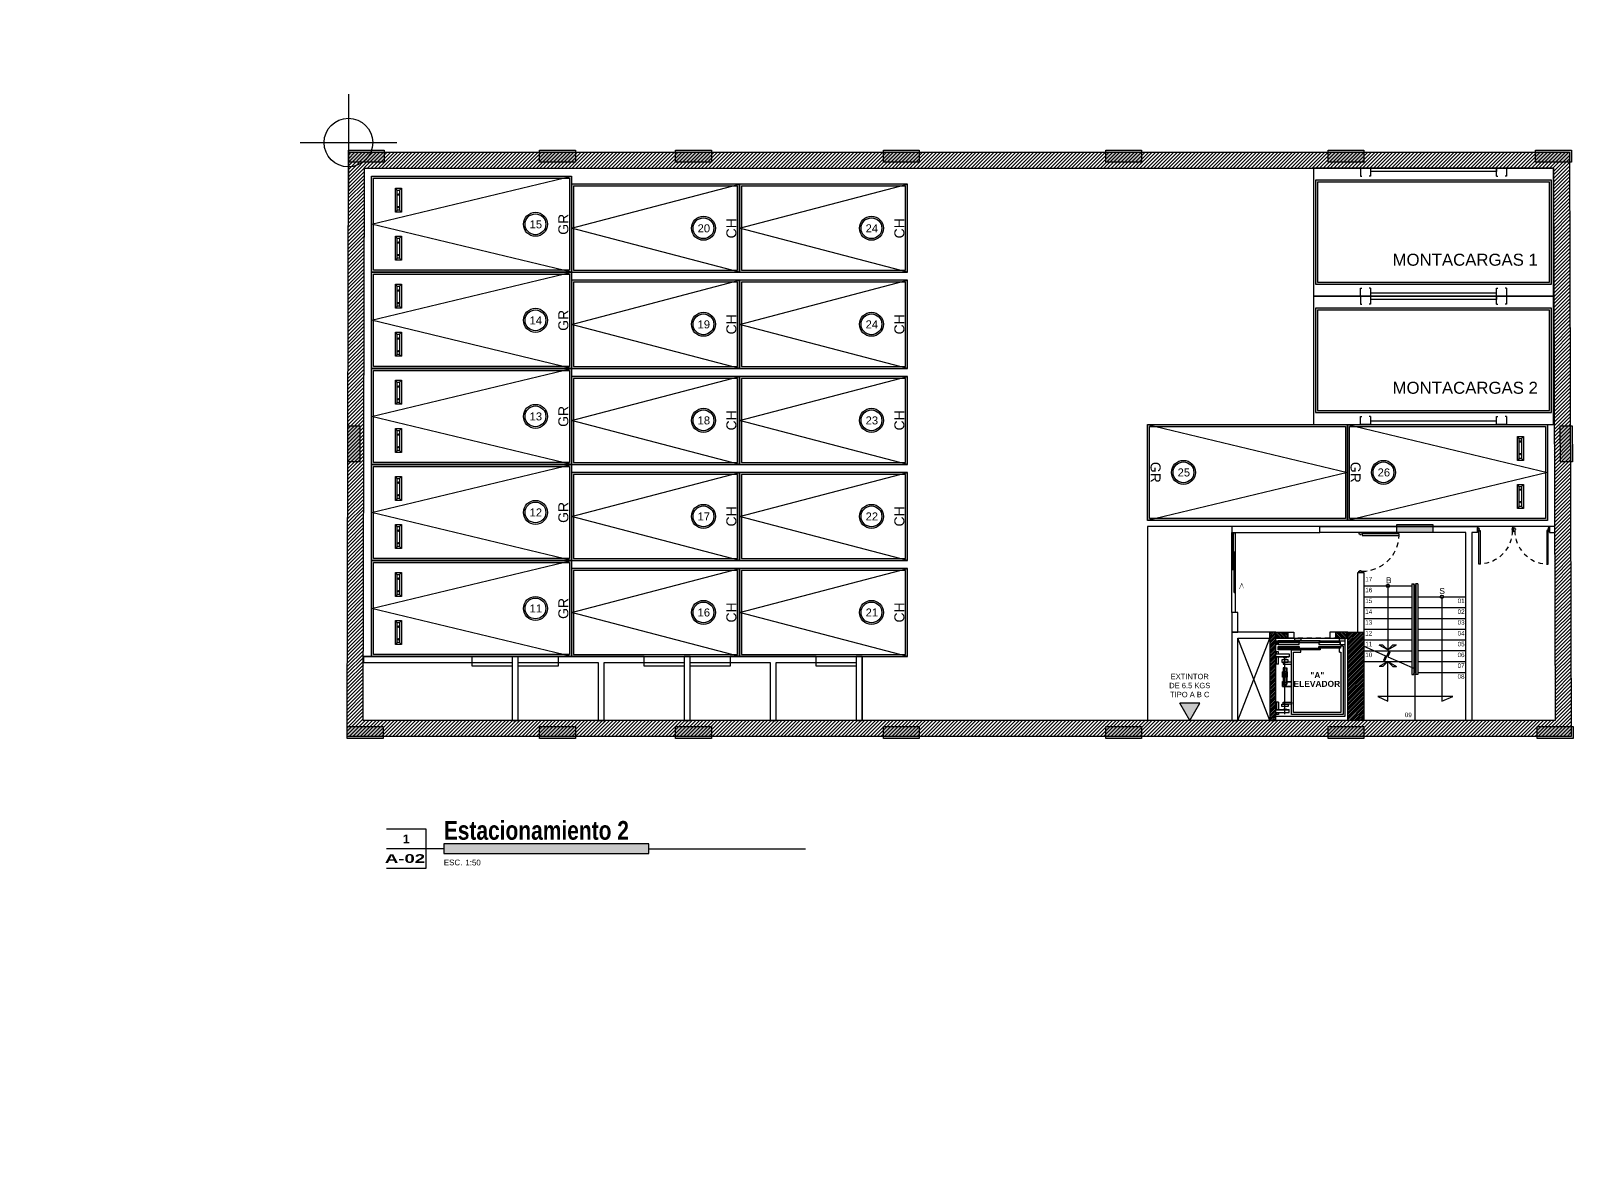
# Model space of a CAD drawing. Header units: millimetres. Extents: x -101 to 3415, y -52 to 1366.
# Drawn here: x 0 to 38.56, y 23.34 to 51.41 of the extents above; entities that cross this region are included whole.
import ezdxf
from ezdxf.enums import TextEntityAlignment as Align

# ---------------------------------------------------------------- set-up
doc = ezdxf.new("R2010")
doc.units = ezdxf.units.MM
doc.linetypes.add('XR SOTANO 2$0$XR PLANTA TIPO DE OFICINAS$0$HIDDEN', pattern=[0.375, 0.25, -0.125])
doc.linetypes.add('XR SOTANO 2$0$XR PLANTA TIPO DE OFICINAS$0$HIDDEN2', pattern=[0.1875, 0.125, -0.0625])
doc.layers.add('00_ARQ', color=8, linetype='Continuous')
doc.styles.add('prot4', font='swisseb.ttf', dxfattribs={"width": 0.56})
doc.styles.add('TÍTULO', font='arial.ttf', dxfattribs={"height": 0.19})
doc.styles.add('XR SOTANO 2$0$ARIEL', font='arial.ttf')
doc.styles.add('XR SOTANO 2$0$DIM', font='arial.ttf')
doc.styles.add('XR SOTANO 2$0$Standard', font='arial.ttf')
doc.styles.add('XR SOTANO 2$0$XR PLANTA TIPO DE OFICINAS$0$estilo1', font='arialbd.ttf')
doc.styles.add('XR SOTANO 2$0$XR PLANTA TIPO DE OFICINAS$0$TEXTO-ALB-100', font='arial.ttf', dxfattribs={"height": 0.15})
pattern_1 = [(315, (270.687047, 51.371213), (-0.02245064, -0.02245064), [])]

# ---------------------------------------------------------------- blocks, each defined once
blk = doc.blocks.new('TÍTULO PLANO')
blk.add_hatch(color=256).paths.add_polyline_path([(1.912, -0.158), (8.747, -0.158), (8.747, 0.158), (1.912, 0.158)])
for p, q in [((1.912, 0), (0, 0)), ((8.747, 0), (13.969, 0))]:
    blk.add_line(p, q)
blk.add_lwpolyline([(0, 0.658), (1.315, 0.658), (1.315, -0.658), (0, -0.658)])
blk.add_lwpolyline([(1.912, -0.158), (8.747, -0.158), (8.747, 0.158), (1.912, 0.158)], close=True)
at = {"style": 'TÍTULO'}
blk.add_text('ESC.', height=0.19, dxfattribs=at).set_placement((1.912, -0.553))
at = {"style": 'prot4', "width": 0.8}
blk.add_attdef('NOMBRE', (1.912, 0.299), '', height=0.45, dxfattribs=at)
at = {"style": 'prot4'}
blk.add_attdef('NUMERO', text='', height=0.289, dxfattribs=at).set_placement((0.658, 0.326), align=Align.MIDDLE_CENTER)
at = {"style": 'prot4', "width": 1.227796}
blk.add_attdef('CLAVE', text='', height=0.289, dxfattribs=at).set_placement((-0.048, -0.472), (1.289, -0.472), align=Align.FIT)
at = {"style": 'TÍTULO'}
blk.add_attdef('ESCALA', (2.63, -0.558), '', height=0.19, dxfattribs=at)
blk = doc.blocks.new('XR COLUMNAS$0$saddaa')
at = {"linetype": 'ByBlock'}
for p, q in [((8.267, 57.39), (8.267, 54.972)), ((7.058, 56.181), (9.475, 56.181))]:
    blk.add_line(p, q, dxfattribs=at)
blk.add_circle((8.267, 56.181), 0.608, dxfattribs=at)
blk = doc.blocks.new('XR COLUMNAS')
at = {"layer": '00_ARQ', "linetype": 'ByBlock'}
h = blk.add_hatch(color=256, dxfattribs=at)
h.dxf.hatch_style = 1
h.paths.add_polyline_path([(0.896, -0.493), (0, -0.493), (0, -0.193), (0.896, -0.193)])
h = blk.add_hatch(color=256, dxfattribs=at)
h.dxf.hatch_style = 1
h.paths.add_polyline_path([(5.673, -0.493), (4.777, -0.493), (4.777, -0.193), (5.673, -0.193)])
h = blk.add_hatch(color=256, dxfattribs=at)
h.dxf.hatch_style = 1
h.paths.add_polyline_path([(9.073, -0.493), (8.176, -0.493), (8.176, -0.193), (9.073, -0.193)])
h = blk.add_hatch(color=256, dxfattribs=at)
h.dxf.hatch_style = 1
h.paths.add_polyline_path([(14.269, -0.493), (13.373, -0.493), (13.373, -0.193), (14.269, -0.193)])
h = blk.add_hatch(color=256, dxfattribs=at)
h.dxf.hatch_style = 1
h.paths.add_polyline_path([(19.828, -0.493), (18.931, -0.493), (18.931, -0.193), (19.828, -0.193)])
h = blk.add_hatch(color=256, dxfattribs=at)
h.dxf.hatch_style = 1
h.paths.add_polyline_path([(25.387, -0.493), (24.49, -0.493), (24.49, -0.193), (25.387, -0.193)])
h = blk.add_hatch(color=256, dxfattribs=at)
h.dxf.hatch_style = 1
h.paths.add_polyline_path([(30.575, -0.493), (29.679, -0.493), (29.679, -0.193), (30.575, -0.193)])
h = blk.add_hatch(color=256, dxfattribs=at)
h.dxf.hatch_style = 1
h.paths.add_polyline_path([(-0.016, -7.975), (-0.014, -7.078), (0.286, -7.079), (0.284, -7.975)])
h = blk.add_hatch(color=256, dxfattribs=at)
h.dxf.hatch_style = 1
h.paths.add_polyline_path([(30.298, -7.975), (30.295, -7.078), (30.595, -7.078), (30.598, -7.975)])
h = blk.add_hatch(color=256, dxfattribs=at)
h.dxf.hatch_style = 1
h.paths.add_polyline_path([(26.212, -9.548), (27.112, -9.548), (27.112, -9.748), (26.212, -9.748)])
h = blk.add_hatch(color=256, dxfattribs=at)
h.dxf.hatch_style = 1
h.paths.add_polyline_path([(26.212, -9.548), (27.112, -9.548), (27.112, -9.748), (26.212, -9.748)])
h = blk.add_hatch(color=256, dxfattribs=at)
h.dxf.hatch_style = 1
h.paths.add_polyline_path([(0.866, -14.89), (-0.031, -14.89), (-0.031, -14.59), (0.866, -14.59)])
h = blk.add_hatch(color=256, dxfattribs=at)
h.dxf.hatch_style = 1
h.paths.add_polyline_path([(5.673, -14.89), (4.777, -14.89), (4.777, -14.59), (5.673, -14.59)])
h = blk.add_hatch(color=256, dxfattribs=at)
h.dxf.hatch_style = 1
h.paths.add_polyline_path([(9.073, -14.89), (8.176, -14.89), (8.176, -14.59), (9.073, -14.59)])
h = blk.add_hatch(color=256, dxfattribs=at)
h.dxf.hatch_style = 1
h.paths.add_polyline_path([(14.269, -14.89), (13.373, -14.89), (13.373, -14.59), (14.269, -14.59)])
h = blk.add_hatch(color=256, dxfattribs=at)
h.dxf.hatch_style = 1
h.paths.add_polyline_path([(19.828, -14.89), (18.931, -14.89), (18.931, -14.59), (19.828, -14.59)])
h = blk.add_hatch(color=256, dxfattribs=at)
h.dxf.hatch_style = 1
h.paths.add_polyline_path([(25.387, -14.89), (24.49, -14.89), (24.49, -14.59), (25.387, -14.59)])
h = blk.add_hatch(color=256, dxfattribs=at)
h.dxf.hatch_style = 1
h.paths.add_polyline_path([(30.618, -14.89), (29.721, -14.89), (29.721, -14.59), (30.618, -14.59)])
for points in [[(0.896, -0.493), (0, -0.493), (0, -0.193), (0.896, -0.193)], [(5.673, -0.493), (4.777, -0.493), (4.777, -0.193), (5.673, -0.193)], [(9.073, -0.493), (8.176, -0.493), (8.176, -0.193), (9.073, -0.193)], [(14.269, -0.493), (13.373, -0.493), (13.373, -0.193), (14.269, -0.193)], [(19.828, -0.493), (18.931, -0.493), (18.931, -0.193), (19.828, -0.193)], [(25.387, -0.493), (24.49, -0.493), (24.49, -0.193), (25.387, -0.193)], [(30.575, -0.493), (29.679, -0.493), (29.679, -0.193), (30.575, -0.193)], [(-0.016, -7.975), (-0.014, -7.078), (0.286, -7.079), (0.284, -7.975)], [(26.212, -9.548), (27.112, -9.548), (27.112, -9.748), (26.212, -9.748)], [(0.866, -14.89), (-0.031, -14.89), (-0.031, -14.59), (0.866, -14.59)], [(5.673, -14.89), (4.777, -14.89), (4.777, -14.59), (5.673, -14.59)], [(9.073, -14.89), (8.176, -14.89), (8.176, -14.59), (9.073, -14.59)], [(14.269, -14.89), (13.373, -14.89), (13.373, -14.59), (14.269, -14.59)], [(19.828, -14.89), (18.931, -14.89), (18.931, -14.59), (19.828, -14.59)], [(25.387, -14.89), (24.49, -14.89), (24.49, -14.59), (25.387, -14.59)], [(30.618, -14.89), (29.721, -14.89), (29.721, -14.59), (30.618, -14.59)]]:
    blk.add_lwpolyline(points, close=True, dxfattribs=at)
blk.add_lwpolyline([(30.295, -7.078), (30.595, -7.078), (30.598, -7.975), (30.298, -7.975), (30.295, -7.078)], dxfattribs=at)
at = {"layer": '00_ARQ'}
blk.add_blockref('XR COLUMNAS$0$saddaa', (-8.267, -56.181), dxfattribs=at)
blk = doc.blocks.new('XR SOTANO 2$0$saddaa')
at = {"linetype": 'ByBlock'}
for p, q in [((8.267, 57.39), (8.267, 54.972)), ((7.058, 56.181), (9.475, 56.181))]:
    blk.add_line(p, q, dxfattribs=at)
blk.add_circle((8.267, 56.181), 0.608, dxfattribs=at)
blk = doc.blocks.new('XR SOTANO 2$0$ASD')
at = {"ltscale": 3}
for p, q in [((-561.175, 489.239), (-561.425, 488.806)), ((-561.175, 489.239), (-560.925, 488.806)), ((-561.425, 488.806), (-560.925, 488.806))]:
    blk.add_line(p, q, dxfattribs=at)
blk = doc.blocks.new('XR SOTANO 2$0$AADDEEE')
at = {"layer": '00_ARQ', "ltscale": 3}
blk.add_hatch(color=256, dxfattribs=at).paths.add_polyline_path([(-558.252, 486.197), (-558.502, 486.63), (-558.752, 486.197)])
at = {"layer": '00_ARQ', "color": 20}
blk.add_blockref('XR SOTANO 2$0$ASD', (2.673, -2.609), dxfattribs=at)
at = {"layer": '00_ARQ', "ltscale": 3, "insert": (-558.502, 485.76), "char_height": 0.135, "width": 1.18378, "attachment_point": 5, "rotation": 180, "style": 'XR SOTANO 2$0$DIM'}
blk.add_mtext('EXTINTOR DE 6.5 KGS\\PTIPO A B C', dxfattribs=at)
blk = doc.blocks.new('XR SOTANO 2$0$NC')
at = {"layer": '00_ARQ'}
h = blk.add_hatch(color=256, dxfattribs=at)
edge = h.paths.add_edge_path()
edge.add_arc((-335.59, 140.726), 0.3, 0, 360)
edge = h.paths.add_edge_path(flags=16)
edge.add_arc((-335.59, 140.726), 0.26, 0, 360)
for radius in [0.3, 0.26]:
    blk.add_circle((-335.59, 140.726), radius, dxfattribs=at)
blk = doc.blocks.new('XR SOTANO 2$0$Tope_Cajon')
for p, q in [((1271.064, 46.957), (1271.015, 47.003)), ((1271.064, 46.898), (1271.015, 46.853)), ((1271.565, 46.957), (1271.615, 47.003)), ((1271.565, 46.898), (1271.615, 46.853))]:
    blk.add_line(p, q)
for points in [[(1271.615, 46.853), (1271.015, 46.853), (1271.015, 47.003), (1271.615, 47.003)], [(1271.565, 46.898), (1271.064, 46.898), (1271.064, 46.957), (1271.565, 46.957)]]:
    blk.add_lwpolyline(points, close=True)
for centre in [(1271.143, 46.928), (1271.458, 46.928)]:
    blk.add_circle(centre, 0.0178)
blk = doc.blocks.new('XR SOTANO 2$0$Cajon_Grande')
at = {"layer": '00_ARQ', "ltscale": 2}
h = blk.add_hatch(color=256, dxfattribs=at)
h.paths.add_polyline_path([(-36.9, 47.459), (-34.5, 47.459), (-34.5, 42.459), (-36.9, 42.459)])
h.paths.add_polyline_path([(-36.85, 47.409), (-34.55, 47.409), (-34.55, 42.509), (-36.85, 42.509)], flags=16)
at = {"layer": '00_ARQ'}
for points in [[(-36.9, 47.459), (-34.5, 47.459), (-34.5, 42.459), (-36.9, 42.459)], [(-36.9, 47.459), (-34.5, 47.459), (-34.5, 42.459), (-36.9, 42.459)], [(-36.85, 47.409), (-34.55, 47.409), (-34.55, 42.509), (-36.85, 42.509)]]:
    blk.add_lwpolyline(points, close=True, dxfattribs=at)
blk.add_lwpolyline([(-36.9, 42.459), (-35.7, 47.459), (-34.5, 42.459)], dxfattribs=at)
for p in [(-1307.614, -0.144), (-1306.414, -0.144)]:
    blk.add_blockref('XR SOTANO 2$0$Tope_Cajon', p, dxfattribs=at)
at = {"layer": '00_ARQ', "rotation": 270}
blk.add_blockref('XR SOTANO 2$0$NC', (-176.426, -292.232), dxfattribs=at)
at = {"layer": '00_ARQ', "insert": (-35.7, 42.659), "char_height": 0.25, "width": 2.3, "attachment_point": 5, "style": 'XR SOTANO 2$0$ARIEL'}
blk.add_mtext('GR', dxfattribs=at)
blk = doc.blocks.new('XR SOTANO 2$0$Cajon_Grande_sin_tope')
at = {"layer": '00_ARQ', "ltscale": 2}
h = blk.add_hatch(color=256, dxfattribs=at)
h.paths.add_polyline_path([(1242.849, 43.772), (1242.849, 46.172), (1247.849, 46.172), (1247.849, 43.772)])
h.paths.add_polyline_path([(1242.899, 43.822), (1242.899, 46.122), (1247.799, 46.122), (1247.799, 43.822)], flags=16)
at = {"layer": '00_ARQ'}
for points in [[(1242.849, 43.772), (1242.849, 46.172), (1247.849, 46.172), (1247.849, 43.772)], [(1242.849, 43.772), (1242.849, 46.172), (1247.849, 46.172), (1247.849, 43.772)], [(1242.899, 43.822), (1242.899, 46.122), (1247.799, 46.122), (1247.799, 43.822)]]:
    blk.add_lwpolyline(points, close=True, dxfattribs=at)
blk.add_lwpolyline([(1247.849, 43.772), (1242.849, 44.972), (1247.849, 46.172)], dxfattribs=at)
blk.add_blockref('XR SOTANO 2$0$NC', (1582.54, -95.754), dxfattribs=at)
at = {"layer": '00_ARQ', "insert": (1247.649, 44.972), "char_height": 0.25, "width": 2.3, "attachment_point": 5, "rotation": 90, "style": 'XR SOTANO 2$0$ARIEL'}
blk.add_mtext('GR', dxfattribs=at)
blk = doc.blocks.new('XR SOTANO 2$0$Cajon_Chico_sin_tope')
at = {"layer": '00_ARQ', "ltscale": 2}
h = blk.add_hatch(color=256, dxfattribs=at)
h.paths.add_polyline_path([(1238.55, 49.612), (1238.55, 51.712), (1234.45, 51.712), (1234.45, 49.612)], flags=16)
h.paths.add_polyline_path([(1238.6, 49.562), (1238.6, 51.762), (1234.4, 51.762), (1234.4, 49.562)])
at = {"layer": '00_ARQ'}
for points in [[(1238.6, 49.562), (1238.6, 51.762), (1234.4, 51.762), (1234.4, 49.562)], [(1238.6, 49.562), (1238.6, 51.762), (1234.4, 51.762), (1234.4, 49.562)], [(1238.55, 49.612), (1238.55, 51.712), (1234.45, 51.712), (1234.45, 49.612)]]:
    blk.add_lwpolyline(points, close=True, dxfattribs=at)
blk.add_lwpolyline([(1238.6, 49.562), (1234.4, 50.662), (1238.6, 51.762)], dxfattribs=at)
at = {"layer": '00_ARQ', "rotation": 90}
blk.add_blockref('XR SOTANO 2$0$NC', (1378.426, 386.253), dxfattribs=at)
at = {"layer": '00_ARQ', "insert": (1238.4, 50.662), "char_height": 0.25, "width": 2.1, "attachment_point": 5, "rotation": 90, "style": 'XR SOTANO 2$0$ARIEL'}
blk.add_mtext('CH', dxfattribs=at)
blk = doc.blocks.new('XR SOTANO 2$0$A$C67844AE1')
at = {"layer": '00_ARQ'}
h = blk.add_hatch(color=256, dxfattribs=at)
h.paths.add_polyline_path([(0.1, 0.35), (5.9, 0.35), (5.9, 2.85), (0.1, 2.85)], flags=16)
h.paths.add_polyline_path([(0.05, 0.3), (5.95, 0.3), (5.95, 2.9), (0.05, 2.9)])
for p, q in [((1.175, 3.2), (1.425, 3.2)), ((1.175, 3.2), (1.175, 3)), ((1.425, 3.2), (1.425, 3)), ((1.425, 3.2), (4.575, 3.2)), ((4.575, 3.12), (1.425, 3.12)), ((4.575, 3), (4.575, 3.2)), ((4.575, 3.2), (4.825, 3.2)), ((4.575, 3.2), (4.575, 3.12)), ((4.825, 3.2), (4.825, 3)), ((1.175, 3), (1.205, 3)), ((1.425, 3), (1.395, 3)), ((4.575, 3), (4.605, 3)), ((4.825, 3), (4.795, 3)), ((1.175, 0), (1.175, 0.2)), ((1.175, 0.2), (1.205, 0.2)), ((1.425, 0), (1.175, 0)), ((1.425, 0.2), (1.395, 0.2)), ((1.425, 0.2), (1.425, 0)), ((4.575, 0.08), (1.425, 0.08)), ((1.425, 0), (4.575, 0)), ((4.575, 0), (4.575, 0.2)), ((4.575, 0.2), (4.605, 0.2)), ((4.575, 0), (4.575, 0.08)), ((4.825, 0), (4.575, 0)), ((4.825, 0.2), (4.795, 0.2)), ((4.825, 0.2), (4.825, 0))]:
    blk.add_line(p, q, dxfattribs=at)
for points in [[(0, 3.2), (0, 0), (6, 0), (6, 3.2)], [(0.05, 0.3), (5.95, 0.3), (5.95, 2.9), (0.05, 2.9)], [(0.1, 0.35), (5.9, 0.35), (5.9, 2.85), (0.1, 2.85)]]:
    blk.add_lwpolyline(points, close=True, dxfattribs=at)
blk = doc.blocks.new('XR SOTANO 2$0$XR PLANTA TIPO DE OFICINAS$0$Puerta1.00')
at = {"linetype": 'Continuous'}
for points in [[(405.365, 465.953), (405.365, 466.883), (405.325, 466.883), (405.325, 465.953)], [(405.325, 465.876), (405.325, 465.901), (405.34, 465.901), (405.34, 465.926), (405.325, 465.926), (405.325, 465.976), (405.29, 465.976), (405.29, 465.876)], [(406.255, 465.876), (406.255, 465.901), (406.24, 465.901), (406.24, 465.926), (406.255, 465.926), (406.255, 465.976), (406.29, 465.976), (406.29, 465.876)]]:
    blk.add_lwpolyline(points, close=True, dxfattribs=at)
at = {"linetype": 'XR SOTANO 2$0$XR PLANTA TIPO DE OFICINAS$0$HIDDEN2'}
blk.add_arc((405.324, 465.953), 0.932, 0.0383, 87.4436, dxfattribs=at)
blk = doc.blocks.new('XR SOTANO 2$0$XR PLANTA TIPO DE OFICINAS$0$Ascensore-150x170')
for p, q in [((5.481, -0.152), (5.566, -0.152)), ((5.612, -0.133), (5.566, -0.133)), ((5.566, -0.133), (5.566, -0.152)), ((5.612, -0.077), (5.612, -0.133)), ((5.481, -0.996), (5.528, -0.996)), ((4.127, -1.342), (5.394, -1.342)), ((4.166, -1.54), (4.166, -1.249)), ((4.166, -1.249), (4.231, -1.249)), ((4.222, -1.54), (4.222, -1.249)), ((4.231, -1.54), (4.231, -1.249)), ((4.241, -1.38), (4.241, -1.305)), ((4.729, -1.399), (4.729, -1.202)), ((4.738, -1.399), (4.738, -1.202)), ((5.141, -1.305), (4.785, -1.305)), ((4.785, -1.38), (4.785, -1.305)), ((5.141, -1.314), (4.785, -1.314)), ((4.832, -1.305), (4.832, -1.202)), ((4.841, -1.305), (4.841, -1.202)), ((4.932, -1.286), (5.054, -1.286)), ((4.932, -1.286), (4.932, -1.399)), ((4.993, -1.286), (4.993, -1.399)), ((5.054, -1.286), (5.054, -1.399)), ((5.141, -1.342), (5.141, -1.305)), ((5.141, -1.342), (5.141, -1.38)), ((5.366, -1.38), (5.366, -1.305)), ((5.376, -1.54), (5.376, -1.249)), ((5.441, -1.249), (5.376, -1.249)), ((5.385, -1.54), (5.385, -1.249)), ((5.441, -1.54), (5.441, -1.249)), ((4.119, -1.483), (4.119, -1.54)), ((4.166, -1.483), (4.119, -1.483)), ((4.166, -1.53), (4.119, -1.53)), ((4.391, -1.483), (4.231, -1.483)), ((4.391, -1.53), (4.231, -1.53)), ((4.391, -1.483), (4.391, -1.54)), ((4.729, -1.399), (4.841, -1.399)), ((5.141, -1.37), (4.785, -1.37)), ((5.141, -1.38), (4.785, -1.38)), ((4.832, -1.399), (4.832, -1.38)), ((4.841, -1.399), (4.841, -1.38)), ((4.932, -1.399), (5.054, -1.399)), ((5.216, -1.483), (5.216, -1.54)), ((5.216, -1.483), (5.376, -1.483)), ((5.216, -1.53), (5.376, -1.53)), ((5.441, -1.483), (5.488, -1.483)), ((5.441, -1.53), (5.488, -1.53)), ((5.488, -1.483), (5.488, -1.54)), ((5.641, -1.512), (5.725, -1.512))]:
    blk.add_line(p, q)
for points in [[(4.081, -0.04), (4.081, -1.54), (5.725, -1.54), (5.725, -0.04)], [(5.566, -0.143), (5.566, -0.602), (5.603, -0.602), (5.603, -0.143)], [(5.687, -0.143), (5.687, -0.602), (5.65, -0.602), (5.65, -0.143)], [(5.528, -0.574), (5.528, -1.033), (5.566, -1.033), (5.566, -0.574)], [(5.725, -0.574), (5.725, -1.033), (5.687, -1.033), (5.687, -0.574)], [(5.725, -0.996), (5.725, -1.127), (5.781, -1.127), (5.781, -0.996)], [(4.297, -1.272), (4.297, -1.413), (4.344, -1.413), (4.344, -1.272)], [(4.344, -1.202), (4.344, -1.38), (4.391, -1.38), (4.391, -1.202)], [(5.263, -1.202), (5.263, -1.38), (5.216, -1.38), (5.216, -1.202)], [(5.31, -1.272), (5.31, -1.413), (5.263, -1.413), (5.263, -1.272)], [(5.528, -1.033), (5.528, -1.493), (5.566, -1.493), (5.566, -1.033)], [(5.566, -1.033), (5.566, -1.493), (5.603, -1.493), (5.603, -1.033)], [(5.687, -1.033), (5.687, -1.493), (5.65, -1.493), (5.65, -1.033)], [(5.725, -1.033), (5.725, -1.493), (5.687, -1.493), (5.687, -1.033)]]:
    blk.add_lwpolyline(points, close=True)
for points in [[(5.612, -0.077), (5.528, -0.077), (4.119, -0.077), (4.119, -1.202), (5.528, -1.202), (5.528, -0.996)], [(5.481, -0.152), (5.481, -0.124), (4.166, -0.124), (4.166, -1.155), (5.481, -1.155), (5.481, -0.996)], [(5.641, -0.133), (5.697, -0.133), (5.697, -0.152), (5.781, -0.152), (5.781, -0.04), (5.641, -0.04), (5.641, -0.133)]]:
    blk.add_lwpolyline(points)
for centre, radius in [((4.785, -1.342), 0.0375), ((4.993, -1.342), 0.0281)]:
    blk.add_circle(centre, radius)
blk = doc.blocks.new('XR SOTANO 2$0$A$C15B57C5E')
for points in [[(2.569, -0.025), (2.569, -0.019), (2.558, -0.019), (2.562, -0.025), (2.568, -0.025)], [(2.569, -0.031), (2.569, -0.038), (2.558, -0.038), (2.562, -0.032), (2.568, -0.032)]]:
    blk.add_hatch(color=256).paths.add_polyline_path(points)
for p, q in [((1.102, -0.052), (2.106, -0.052)), ((1.102, -0.054), (2.106, -0.054)), ((1.102, -0.056), (2.106, -0.056)), ((1.102, -0.057), (2.106, -0.057)), ((1.102, -0.059), (2.106, -0.059)), ((2.114, -0.027, 0), (1.655, -0.027, 0)), ((2.114, -0.028, 0), (1.655, -0.028, 0)), ((2.114, -0.029, 0), (1.655, -0.029, 0)), ((2.114, -0.03, 0), (1.655, -0.03, 0)), ((2.114, -0.031, 0), (1.655, -0.032, 0)), ((2.114, -0.029, 0), (2.132, -0.029, 0)), ((2.119, -0.027, 0), (2.569, -0.026, 0)), ((2.119, -0.028, 0), (2.569, -0.028, 0)), ((2.119, -0.029, 0), (2.569, -0.029, 0)), ((2.119, -0.03, 0), (2.569, -0.03, 0)), ((2.119, -0.031, 0), (2.569, -0.031, 0))]:
    blk.add_line(p, q)
for points in [[(0.596, -0.077), (0.596, 0), (2.596, 0), (2.596, -0.077), (0.596, -0.077)], [(2.569, -0.025), (2.569, -0.019), (2.558, -0.019), (2.562, -0.025), (2.568, -0.025), (2.569, -0.025)], [(2.569, -0.031), (2.569, -0.038), (2.558, -0.038), (2.562, -0.032), (2.568, -0.032), (2.569, -0.031)]]:
    blk.add_lwpolyline(points)
at = {"linetype": 'Continuous'}
for points, const_width in [([(1.32, -0.244), (0.99, -0.244)], 0.000187), ([(1.188, -0.302), (1.327, -0.244), (1.188, -0.186), (1.188, -0.186), (1.324, -0.244), (1.324, -0.244), (1.188, -0.302), (1.188, -0.302)], 0.0112)]:
    blk.add_lwpolyline(points, dxfattribs=dict(at, const_width=const_width))
at = {"const_width": 0.000375}
for points in [[(1.102, -0.049), (2.106, -0.049), (2.106, -0.043), (1.102, -0.043)], [(1.102, -0.077), (2.106, -0.077), (2.106, -0.062), (1.102, -0.062)], [(1.102, -0.062), (2.106, -0.062), (2.106, -0.068), (1.102, -0.068)], [(1.655, -0.007), (2.553, -0.007), (2.553, -0.022), (1.655, -0.022)], [(1.655, -0.022), (2.553, -0.022), (2.553, -0.016), (1.655, -0.016)], [(1.655, -0.035), (2.553, -0.035), (2.553, -0.041), (1.655, -0.041)]]:
    blk.add_lwpolyline(points, close=True, dxfattribs=at)
for points in [[(2.105, -0.06), (2.106, -0.06), (2.106, -0.052), (2.105, -0.051), (1.102, -0.051), (1.102, -0.052), (1.102, -0.06), (1.102, -0.06)], [(1.656, -0.033), (1.655, -0.032), (1.655, -0.026), (1.656, -0.026), (2.114, -0.025), (2.114, -0.026), (2.114, -0.032), (2.114, -0.033)], [(2.568, -0.025), (2.569, -0.026), (2.569, -0.032), (2.568, -0.032), (2.119, -0.033), (2.119, -0.032), (2.119, -0.026), (2.119, -0.025)]]:
    blk.add_lwpolyline(points, close=True)
blk.add_lwpolyline([(2.558, -0.015), (2.558, -0.019), (2.593, -0.019), (2.593, -0.038), (2.558, -0.038), (2.558, -0.042), (2.596, -0.042), (2.596, -0.015), (2.558, -0.015), (2.558, -0.019)], dxfattribs=at)
blk = doc.blocks.new('XR SOTANO 2$0$EEEE')
at = {"layer": '00_ARQ', "ltscale": 2}
h = blk.add_hatch(dxfattribs=at)
h.set_pattern_fill('LINE', color=8, scale=0.01, angle=45, style=0)
h.set_pattern_definition(pattern_1)
h.paths.add_polyline_path([(293.872, 65.811), (293.872, 63.611), (293.722, 63.611), (293.722, 65.811)])
h = blk.add_hatch(dxfattribs=at)
h.set_pattern_fill('LINE', color=8, scale=0.01, angle=45, style=0)
h.set_pattern_definition(pattern_1)
h.paths.add_polyline_path([(295.674, 65.811), (295.674, 63.611), (296.074, 63.611), (296.074, 65.811)])
h = blk.add_hatch(dxfattribs=at)
h.set_pattern_fill('LINE', color=8, scale=0.01, angle=45, style=0)
h.paths.add_polyline_path([(294.173, 63.761), (293.872, 63.761), (293.872, 63.611), (294.173, 63.611)])
h = blk.add_hatch(dxfattribs=at)
h.set_pattern_fill('LINE', color=8, scale=0.01, angle=45, style=0)
h.paths.add_polyline_path([(295.373, 63.761), (295.674, 63.761), (295.674, 63.611), (295.373, 63.611)])
at = {"layer": '00_ARQ', "ltscale": 0.8}
for p, q in [((293.722, 65.811), (292.925, 63.761)), ((292.925, 65.811), (293.722, 63.761))]:
    blk.add_line(p, q, dxfattribs=at)
at = {"layer": '00_ARQ', "linetype": 'XR SOTANO 2$0$XR PLANTA TIPO DE OFICINAS$0$HIDDEN', "ltscale": 0.5}
blk.add_line((295.674, 63.761), (293.872, 63.761), dxfattribs=at)
at = {"layer": '00_ARQ', "ltscale": 2}
blk.add_line((293.872, 63.761), (295.674, 63.761), dxfattribs=at)
for points in [[(292.925, 65.811), (292.925, 63.761), (293.722, 63.761), (293.722, 63.611), (292.775, 63.611), (292.775, 63.611), (292.775, 63.611), (292.775, 65.811)], [(293.872, 65.811), (293.872, 63.611), (293.722, 63.611), (293.722, 65.811)], [(295.674, 65.811), (295.674, 63.611), (296.074, 63.611), (296.074, 65.811)], [(294.173, 63.761), (293.872, 63.761), (293.872, 63.611), (294.173, 63.611)], [(294.173, 63.611), (294.323, 63.611), (294.323, 63.761), (294.173, 63.761)], [(295.373, 63.611), (295.223, 63.611), (295.223, 63.761), (295.373, 63.761)], [(295.373, 63.761), (295.674, 63.761), (295.674, 63.611), (295.373, 63.611)]]:
    blk.add_lwpolyline(points, close=True, dxfattribs=at)
at = {"layer": '00_ARQ'}
for points in [[(292.925, 63.611), (292.925, 63.611), (292.925, 63.119), (292.775, 63.119), (292.775, 63.611), (292.925, 63.611)], [(292.775, 61.119), (292.775, 61.119), (294.974, 61.119), (294.974, 60.969), (292.775, 60.969), (292.775, 61.119)]]:
    blk.add_lwpolyline(points, close=True, dxfattribs=at)
at = {"layer": '00_ARQ', "ltscale": 3, "xscale": 1.147058759205947, "yscale": 1.147058759205947, "zscale": 1.147058759205947, "rotation": 270}
blk.add_blockref('XR SOTANO 2$0$XR PLANTA TIPO DE OFICINAS$0$Ascensore-150x170', (295.64, 70.393), dxfattribs=at)
at = {"layer": '00_ARQ', "xscale": -1, "rotation": 90.00070697049469}
blk.add_blockref('XR SOTANO 2$0$A$C15B57C5E', (292.775, 63.715), dxfattribs=at)
at = {"layer": '00_ARQ', "color": 4, "xscale": -1, "rotation": 270}
blk.add_blockref('XR SOTANO 2$0$XR PLANTA TIPO DE OFICINAS$0$Puerta1.00', (-169.927, -344.171), dxfattribs=at)
blk = doc.blocks.new('XR SOTANO 2$0$esca2')
at = {"layer": '00_ARQ'}
for p, q in [((690.234, 54.946), (691.434, 54.946)), ((690.834, 54.946), (690.834, 53.347)), ((691.484, 54.946), (691.534, 54.946)), ((691.509, 54.946), (691.509, 52.786)), ((690.234, 54.676), (691.434, 54.676)), ((690.234, 54.406), (691.434, 54.406)), ((691.484, 54.676), (691.534, 54.676)), ((691.484, 54.406), (691.534, 54.406)), ((691.584, 54.676), (692.784, 54.676)), ((691.584, 54.406), (692.784, 54.406)), ((690.234, 54.136), (691.434, 54.136)), ((691.484, 54.136), (691.534, 54.136)), ((691.584, 54.136), (692.784, 54.136)), ((690.234, 53.866), (691.434, 53.866)), ((690.234, 53.596), (691.434, 53.596)), ((691.484, 53.866), (691.534, 53.866)), ((691.484, 53.596), (691.534, 53.596)), ((691.584, 53.866), (692.783, 53.866)), ((691.584, 53.596), (692.783, 53.596)), ((690.234, 53.326), (691.434, 53.326)), ((690.708, 53.469), (690.616, 53.468)), ((690.834, 53.346), (690.616, 53.468)), ((690.834, 53.346), (690.708, 53.469)), ((690.834, 53.346), (691.048, 53.473)), ((690.834, 53.346), (690.957, 53.472)), ((690.957, 53.472), (691.048, 53.473)), ((691.484, 53.326), (691.534, 53.326)), ((692.783, 53.326), (691.584, 53.326)), ((690.234, 53.056), (691.434, 53.056)), ((690.834, 53.056), (690.616, 52.934)), ((690.708, 52.933), (690.616, 52.934)), ((690.834, 53.056), (690.708, 52.933)), ((690.834, 53.056), (690.957, 52.93)), ((690.834, 53.056), (691.048, 52.929)), ((690.957, 52.93), (691.048, 52.929)), ((691.484, 53.056), (691.534, 53.056)), ((691.584, 53.056), (692.783, 53.056)), ((691.484, 52.786), (691.534, 52.786)), ((691.484, 52.786), (691.534, 52.786)), ((691.509, 52.736), (691.509, 51.586)), ((691.584, 52.786), (692.783, 52.786)), ((692.784, 51.586), (690.234, 51.586))]:
    blk.add_line(p, q, dxfattribs=at)
at = {"layer": '00_ARQ', "linetype": 'Continuous'}
for p, q in [((691.434, 54.996), (691.434, 52.736)), ((691.434, 54.996), (691.484, 54.996)), ((691.484, 54.996), (691.484, 52.736)), ((691.534, 54.996), (691.534, 52.736)), ((691.584, 54.996), (691.534, 54.996)), ((691.584, 54.996), (691.584, 52.736)), ((691.434, 52.736), (691.484, 52.736)), ((691.584, 52.736), (691.534, 52.736))]:
    blk.add_line(p, q, dxfattribs=at)
at = {"layer": '00_ARQ', "ltscale": 2}
for points in [[(692.784, 51.586), (692.784, 56.278), (689.134, 56.278), (689.134, 56.428), (693.073, 56.428), (693.073, 56.278), (692.934, 56.278), (692.934, 51.586)], [(690.234, 53.786), (690.084, 53.786), (690.084, 55.278), (690.234, 55.278)]]:
    blk.add_lwpolyline(points, close=True, dxfattribs=at)
blk.add_lwpolyline([(694.999, 56.428), (694.873, 56.428), (694.873, 56.278), (695, 56.278)], dxfattribs=at)
at = {"layer": '00_ARQ'}
for points in [[(692.184, 54.676), (692.184, 52.065), (692.459, 52.18), (690.58, 52.18), (690.834, 52.064), (690.834, 53.056)], [(690.211, 53.447), (690.775, 53.201), (690.724, 53.084), (690.753, 53.071), (690.804, 53.188), (690.855, 53.305), (690.884, 53.293), (690.833, 53.175), (691.518, 52.876)]]:
    blk.add_lwpolyline(points, dxfattribs=at)
for centre in [(690.834, 54.946), (692.184, 54.676)]:
    blk.add_circle(centre, 0.0423, dxfattribs=at)
at = {"layer": '00_ARQ', "linetype": 'Continuous'}
for centre in [(691.509, 54.971), (691.509, 52.761)]:
    blk.add_circle(centre, 0.025, dxfattribs=at)
at = {"layer": '00_ARQ', "color": 4, "yscale": 0.8999999999985449, "zscale": 0.8999999999985449, "rotation": 180}
for p, xscale in [((328.312, 475.687), -0.8999999999985449), ((1059.635, 475.687), 0.8999999999985449)]:
    blk.add_blockref('XR SOTANO 2$0$XR PLANTA TIPO DE OFICINAS$0$Puerta1.00', p, dxfattribs=dict(at, xscale=xscale))
at = {"layer": '00_ARQ', "char_height": 0.1125, "attachment_point": 1, "style": 'XR SOTANO 2$0$Standard'}
for s, insert in [('17', (690.267, 55.169)), ('16', (690.267, 54.899)), ('15', (690.267, 54.629)), ('01', (692.576, 54.629)), ('14', (690.267, 54.359)), ('13', (690.267, 54.089)), ('02', (692.576, 54.359)), ('03', (692.576, 54.089)), ('12', (690.267, 53.819)), ('04', (692.576, 53.819)), ('11', (690.267, 53.549)), ('10', (690.267, 53.279)), ('05', (692.576, 53.549)), ('06', (692.575, 53.279)), ('07', (692.575, 53.009)), ('08', (692.575, 52.739)), ('09', (691.256, 51.779))]:
    blk.add_mtext_dynamic_manual_height_columns(s, width=0.21412, gutter_width=12.5, heights=[0], dxfattribs=dict(at, insert=insert))
at = {"layer": '00_ARQ', "char_height": 0.15, "width": 0.58833, "attachment_point": 7, "rotation": 0.0007, "style": 'XR SOTANO 2$0$XR PLANTA TIPO DE OFICINAS$0$TEXTO-ALB-100'}
for s, insert in [('B', (690.785, 55.014)), ('S', (692.119, 54.742))]:
    blk.add_mtext(s, dxfattribs=dict(at, insert=insert))

msp = doc.modelspace()

# ---------------------------------------------------------------- hatches: boundary and pattern name
at = {"layer": '00_ARQ'}
h = msp.add_hatch(dxfattribs=at)
h.set_pattern_fill('ANSI31', color=8, scale=0.02)
h.set_pattern_definition([(45, (-736.66221, -74.85782), (-0.0449012806, 0.0449012806), [])])
h.paths.add_polyline_path([(7.908, 33.783), (38.506, 33.783), (38.464, 48.38), (7.939, 48.38)])
h.paths.add_polyline_path([(8.309, 34.183), (38.105, 34.183), (38.065, 47.98), (8.338, 47.98)], flags=16)

# ---------------------------------------------------------------- linework, layer by layer
at = {"layer": '00_ARQ', "elevation": -0.724}
for points in [[(7.908, 33.783), (7.939, 48.38), (38.464, 48.38), (38.506, 33.783), (7.908, 33.783)], [(38.091, 39.026), (27.915, 39.026), (27.915, 34.183)], [(8.312, 35.78), (20.781, 35.78), (20.781, 34.183)]]:
    msp.add_lwpolyline(points, dxfattribs=at)
for points in [[(8.309, 34.183), (8.338, 47.98), (38.065, 47.98), (38.105, 34.183)], [(8.312, 35.63), (11.031, 35.63), (11.031, 35.78), (8.312, 35.78)], [(11.031, 35.63), (12.031, 35.63), (12.031, 35.54), (11.031, 35.54)], [(12.031, 34.183), (12.181, 34.183), (12.181, 35.78), (12.031, 35.78)], [(12.181, 35.63), (13.181, 35.63), (13.181, 35.54), (12.181, 35.54)], [(14.181, 34.183), (14.331, 34.183), (14.331, 35.63), (15.331, 35.63), (15.331, 35.78), (13.181, 35.78), (13.181, 35.63), (14.181, 35.63)], [(15.331, 35.63), (16.331, 35.63), (16.331, 35.54), (15.331, 35.54)], [(16.331, 34.183), (16.481, 34.183), (16.481, 35.78), (16.331, 35.78)], [(16.481, 35.63), (17.481, 35.63), (17.481, 35.54), (16.481, 35.54)], [(18.481, 34.183), (18.631, 34.183), (18.631, 35.63), (19.631, 35.63), (19.631, 35.78), (17.481, 35.78), (17.481, 35.63), (18.481, 35.63)], [(19.631, 35.63), (20.631, 35.63), (20.631, 35.54), (19.631, 35.54)], [(20.631, 34.183), (20.781, 34.183), (20.781, 35.78), (20.631, 35.78)]]:
    msp.add_lwpolyline(points, close=True, dxfattribs=at)

# ---------------------------------------------------------------- block references
at = {"layer": '00_ARQ'}
for name, p in [('XR COLUMNAS', (7.939, 48.623, -0.724)), ('XR SOTANO 2$0$saddaa', (-0.328, -7.558, -0.724)), ('XR SOTANO 2$0$A$C67844AE1', (32.065, 44.78, -0.724)), ('XR SOTANO 2$0$Cajon_Chico_sin_tope', (-1220.886, -4.182, -0.724)), ('XR SOTANO 2$0$Cajon_Chico_sin_tope', (-1216.686, -4.182, -0.724)), ('XR SOTANO 2$0$Cajon_Chico_sin_tope', (-1220.886, -6.582, -0.724)), ('XR SOTANO 2$0$Cajon_Chico_sin_tope', (-1216.686, -6.582, -0.724)), ('XR SOTANO 2$0$A$C67844AE1', (32.065, 41.58, -0.724)), ('XR SOTANO 2$0$Cajon_Chico_sin_tope', (-1220.886, -8.982, -0.724)), ('XR SOTANO 2$0$Cajon_Chico_sin_tope', (-1216.686, -8.982, -0.724)), ('XR SOTANO 2$0$Cajon_Chico_sin_tope', (-1220.886, -11.382, -0.724)), ('XR SOTANO 2$0$Cajon_Chico_sin_tope', (-1216.686, -11.382, -0.724)), ('XR SOTANO 2$0$esca2', (-656.908, -17.403, -0.724)), ('XR SOTANO 2$0$Cajon_Chico_sin_tope', (-1220.886, -13.782, -0.724)), ('XR SOTANO 2$0$Cajon_Chico_sin_tope', (-1216.686, -13.782, -0.724))]:
    msp.add_blockref(name, p, dxfattribs=at)
for name, p, rotation in [('XR SOTANO 2$0$Cajon_Grande', (55.776, 100.896), 90), ('XR SOTANO 2$0$Cajon_Grande', (55.776, 98.496), 90), ('XR SOTANO 2$0$Cajon_Grande', (55.973, 82.28, -0.724), 90), ('XR SOTANO 2$0$Cajon_Grande', (55.973, 79.88, -0.724), 90), ('XR SOTANO 2$0$Cajon_Grande', (55.973, 77.48, -0.724), 90), ('XR SOTANO 2$0$Cajon_Grande_sin_tope', (1275.764, 85.353, -0.724), 180), ('XR SOTANO 2$0$Cajon_Grande', (-9.544, 4.681, -0.724), 270), ('XR SOTANO 2$0$Cajon_Grande', (55.973, 75.08, -0.724), 90), ('XR SOTANO 2$0$Cajon_Grande', (55.973, 72.68, -0.724), 90), ('XR SOTANO 2$0$AADDEEE', (-529.531, 520.813, -0.724), 180)]:
    msp.add_blockref(name, p, dxfattribs=dict(at, rotation=rotation))
at = {"layer": '00_ARQ', "xscale": -1, "rotation": 180}
msp.add_blockref('XR SOTANO 2$0$EEEE', (-262.748, 99.995, -0.724), dxfattribs=at)
at = {"layer": '00_ARQ'}
ref = msp.add_blockref('TÍTULO PLANO', (8.889, 30.976, -0.724), dxfattribs=dict(at, xscale=0.7500000000000001, yscale=0.7500000000000001, zscale=0.7500000000000001))
ref.add_attrib('ESCALA', '1:50', (10.861, 30.558, -0.724), dxfattribs={"layer": '0', "height": 0.1425, "style": 'TÍTULO'})
ref.add_attrib('NOMBRE', 'Estacionamiento 2', (10.323, 31.2, -0.724), dxfattribs={"layer": '0', "height": 0.46875, "style": 'prot4', "width": 0.8})
ref.add_attrib('CLAVE', 'A-02', dxfattribs={"layer": '0', "height": 0.217, "style": 'prot4', "width": 1.227796}).set_placement((8.852, 30.622, -0.724), (9.855, 30.622, -0.724), align=Align.FIT)
ref.add_attrib('NUMERO', '1', dxfattribs={"layer": '0', "height": 0.217, "style": 'prot4'}).set_placement((9.382, 31.221, -0.724), align=Align.MIDDLE_CENTER)

# ---------------------------------------------------------------- texts
at = {"layer": '00_ARQ', "color": 0, "style": 'XR SOTANO 2$0$Standard'}
for s, p in [('MONTACARGAS 1', (34.042, 45.545, -0.724)), ('MONTACARGAS 2', (34.042, 42.345, -0.724))]:
    msp.add_text(s, height=0.3, dxfattribs=at).set_placement(p)
at = {"layer": '00_ARQ', "style": 'XR SOTANO 2$0$XR PLANTA TIPO DE OFICINAS$0$estilo1'}
for s, p in [('ELEVADOR', (32.149, 35.021, -0.724)), ('"A"', (32.162, 35.238, -0.724))]:
    msp.add_text(s, height=0.15, dxfattribs=at).set_placement(p, align=Align.CENTER)
at = {"layer": '00_ARQ', "char_height": 0.2, "attachment_point": 1, "style": 'XR SOTANO 2$0$Standard'}
for s, insert in [('15', (12.469, 46.679, -0.724)), ('20', (16.669, 46.579, -0.724)), ('24', (20.869, 46.579, -0.724)), ('14', (12.469, 44.279, -0.724)), ('19', (16.669, 44.179, -0.724)), ('24', (20.869, 44.179, -0.724)), ('13', (12.469, 41.879, -0.724)), ('18', (16.669, 41.779, -0.724)), ('23', (20.869, 41.779, -0.724)), ('25', (28.669, 40.479, -0.724)), ('26', (33.669, 40.479, -0.724)), ('12', (12.469, 39.479, -0.724)), ('17', (16.669, 39.379, -0.724)), ('22', (20.869, 39.379, -0.724)), ('11', (12.469, 37.079, -0.724)), ('16', (16.669, 36.979, -0.724)), ('21', (20.869, 36.979, -0.724))]:
    msp.add_mtext_dynamic_manual_height_columns(s, width=0.98373, gutter_width=12.5, heights=[0], dxfattribs=dict(at, insert=insert))

doc.saveas('drawing.dxf')
